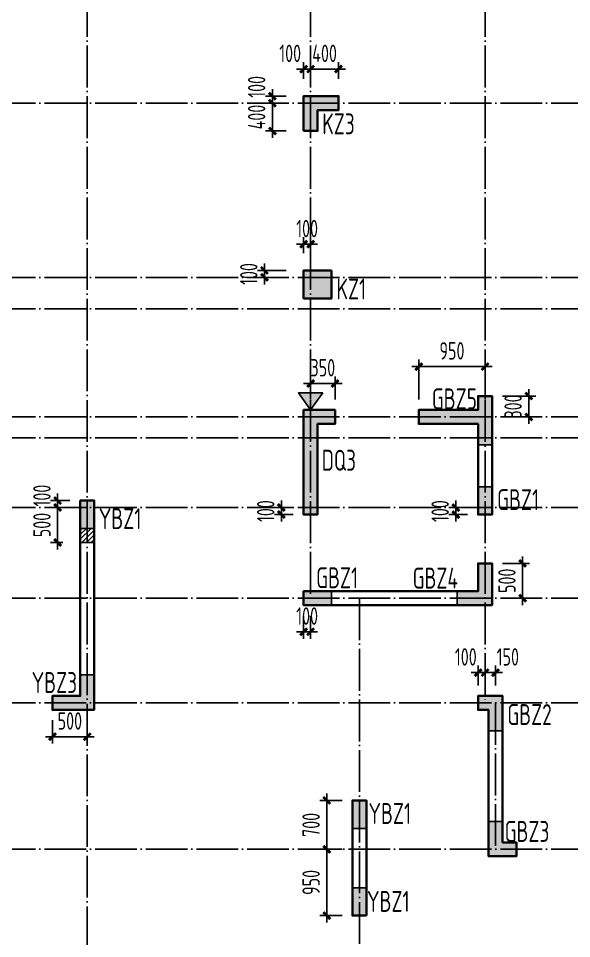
# Model space of a CAD drawing. Extents: x 393367 to 3005760, y 4998 to 826018.
# Drawn here: x 2357448 to 2365374, y 497497 to 510691 of the extents above; entities that cross this region are included whole.
import ezdxf

# ---------------------------------------------------------------- set-up
doc = ezdxf.new("R2010")
doc.units = 0
doc.header["$LTSCALE"] = 1000
doc.linetypes.add('DOTE', pattern=[2.42, 2, -0.2, 0.02, -0.2])
doc.linetypes.add('H1墙柱虚线', pattern=[2.8, 2, -0.8])
doc.layers.get('0').update_dxf_attribs({"linetype": 'CONTINUOUS'})
doc.layers.get('Defpoints').update_dxf_attribs({"linetype": 'CONTINUOUS'})
for name, color, linetype in [('COLU', 7, 'CONTINUOUS'), ('COLU_HATCH', 251, 'CONTINUOUS'), ('COLU_TH', 5, 'CONTINUOUS'), ('DIM', 3, 'CONTINUOUS'), ('DOTE', 8, 'DOTE'), ('S-WALL-WLINE2', 191, 'H1墙柱虚线'), ('S-砼墙', 150, 'CONTINUOUS'), ('TEXT', 7, 'CONTINUOUS'), ('WALL', 130, 'CONTINUOUS')]:
    doc.layers.add(name, color=color, linetype=linetype)
doc.styles.add('TSSD_Rein', font='Tssdeng.shx', dxfattribs={"width": 0.7, "bigfont": 'hztxt.shx'})
doc.dimstyles.new('TSSD_100_100$0', dxfattribs={"dimtxt": 250, "dimasz": 100, "dimexe": 100, "dimexo": 250, "dimgap": 100, "dimtad": 1, "dimdec": 0, "dimzin": 0, "dimdsep": 46, "dimtxsty": 'TSSD_Rein', "dimblk": 'ARCHTICK', "dimcen": 0, "dimdle": 100, "dimclrt": 7, "dimadec": 0, "dimazin": 0, "dimtfac": 1, "dimtdec": 0, "dimtix": 1, "dimtmove": 2, "dimatfit": 3, "dimldrblk": '_tsdbk', "dimfxl": 1, "dimtolj": 1, "dimtzin": 0, "dimarcsym": 0})

# ---------------------------------------------------------------- blocks, each defined once
blk = doc.blocks.new('_ArchTick')
at = {"color": 0, "linetype": 'ByBlock', "const_width": 0.4}
blk.add_lwpolyline([(-0.5, -0.5), (0.5, 0.5)], dxfattribs=at)
blk = doc.blocks.new('*D148')
at = {"layer": 'Defpoints', "color": 0, "transparency": 16777216}
for p in [(2361867, 498777), (2362335, 498777), (2362335, 497827)]:
    blk.add_point(p, dxfattribs=at)
at = {"layer": 'DIM', "color": 0, "lineweight": -2, "transparency": 16777216}
for p, q in [((2362085, 498777), (2361767, 498777)), ((2361867, 497727), (2361867, 498877)), ((2362085, 497827), (2361767, 497827))]:
    blk.add_line(p, q, dxfattribs=at)
at = {"layer": 'DIM', "color": 0, "lineweight": -2, "transparency": 16777216, "xscale": 100, "yscale": 100, "zscale": 100}
for p, rotation in [((2361867, 498777), 90), ((2361867, 497827), 270)]:
    blk.add_blockref('_ArchTick', p, dxfattribs=dict(at, rotation=rotation))
at = {"layer": 'DIM', "color": 7, "transparency": 16777216, "insert": (2361642, 498302), "char_height": 250, "attachment_point": 5, "rotation": 90, "style": 'TSSD_Rein'}
blk.add_mtext('\\A1;950', dxfattribs=at)
blk = doc.blocks.new('_tsdbk')
blk.add_line((-1, 0), (0, 0))
at = {"const_width": 0.5}
blk.add_lwpolyline([(-0.7, -0.7), (0.7, 0.7)], dxfattribs=at)
blk = doc.blocks.new('*D149')
at = {"layer": 'Defpoints', "color": 0, "transparency": 16777216}
for p in [(2361867, 499477), (2362335, 499477), (2362335, 498777)]:
    blk.add_point(p, dxfattribs=at)
at = {"layer": 'DIM', "color": 0, "lineweight": -2, "transparency": 16777216}
for p, q in [((2361867, 498677), (2361867, 499577)), ((2362085, 499477), (2361767, 499477)), ((2362085, 498777), (2361767, 498777))]:
    blk.add_line(p, q, dxfattribs=at)
at = {"layer": 'DIM', "color": 0, "lineweight": -2, "transparency": 16777216, "xscale": 100, "yscale": 100, "zscale": 100}
for p, rotation in [((2361867, 499477), 90), ((2361867, 498777), 270)]:
    blk.add_blockref('_ArchTick', p, dxfattribs=dict(at, rotation=rotation))
at = {"layer": 'DIM', "color": 7, "transparency": 16777216, "insert": (2361642, 499127), "char_height": 250, "attachment_point": 5, "rotation": 90, "style": 'TSSD_Rein'}
blk.add_mtext('\\A1;700', dxfattribs=at)
blk = doc.blocks.new('*D154')
at = {"layer": 'Defpoints', "color": 0, "transparency": 16777216}
for p in [(2364135, 501311), (2364035, 500877), (2364135, 500877)]:
    blk.add_point(p, dxfattribs=at)
at = {"layer": 'DIM', "color": 0, "lineweight": -2, "transparency": 16777216}
for p, q in [((2364035, 501127), (2364035, 501411)), ((2364135, 501127), (2364135, 501411)), ((2364035, 501311), (2363935, 501311)), ((2364035, 501311), (2364135, 501311)), ((2364135, 501311), (2364235, 501311))]:
    blk.add_line(p, q, dxfattribs=at)
at = {"layer": 'DIM', "color": 0, "lineweight": -2, "transparency": 16777216, "xscale": 100, "yscale": 100, "zscale": 100}
blk.add_blockref('_ArchTick', (2364035, 501311), dxfattribs=at)
at = {"layer": 'DIM', "color": 0, "lineweight": -2, "transparency": 16777216, "xscale": 100, "yscale": 100, "zscale": 100, "rotation": 180}
blk.add_blockref('_ArchTick', (2364135, 501311), dxfattribs=at)
at = {"layer": 'DIM', "color": 7, "transparency": 16777216, "insert": (2363859, 501536), "char_height": 250, "attachment_point": 5, "style": 'TSSD_Rein'}
blk.add_mtext('\\A1;100', dxfattribs=at)
blk = doc.blocks.new('*D155')
at = {"layer": 'Defpoints', "color": 0, "transparency": 16777216}
for p in [(2364285, 501311), (2364135, 500877), (2364285, 500877)]:
    blk.add_point(p, dxfattribs=at)
at = {"layer": 'DIM', "color": 0, "lineweight": -2, "transparency": 16777216}
for p, q in [((2364135, 501127), (2364135, 501411)), ((2364285, 501127), (2364285, 501411)), ((2364135, 501311), (2364035, 501311)), ((2364135, 501311), (2364285, 501311)), ((2364285, 501311), (2364385, 501311))]:
    blk.add_line(p, q, dxfattribs=at)
at = {"layer": 'DIM', "color": 0, "lineweight": -2, "transparency": 16777216, "xscale": 100, "yscale": 100, "zscale": 100}
blk.add_blockref('_ArchTick', (2364135, 501311), dxfattribs=at)
at = {"layer": 'DIM', "color": 0, "lineweight": -2, "transparency": 16777216, "xscale": 100, "yscale": 100, "zscale": 100, "rotation": 180}
blk.add_blockref('_ArchTick', (2364285, 501311), dxfattribs=at)
at = {"layer": 'DIM', "color": 7, "transparency": 16777216, "insert": (2364461, 501536), "char_height": 250, "attachment_point": 5, "style": 'TSSD_Rein'}
blk.add_mtext('\\A1;150', dxfattribs=at)
blk = doc.blocks.new('*D156')
at = {"layer": 'Defpoints', "color": 0, "transparency": 16777216}
for p in [(2361535, 502377), (2361635, 502377), (2361635, 501897)]:
    blk.add_point(p, dxfattribs=at)
at = {"layer": 'DIM', "color": 0, "lineweight": -2, "transparency": 16777216}
for p, q in [((2361535, 502127), (2361535, 501797)), ((2361635, 502127), (2361635, 501797)), ((2361535, 501897), (2361435, 501897)), ((2361535, 501897), (2361635, 501897)), ((2361635, 501897), (2361735, 501897))]:
    blk.add_line(p, q, dxfattribs=at)
at = {"layer": 'DIM', "color": 0, "lineweight": -2, "transparency": 16777216, "xscale": 100, "yscale": 100, "zscale": 100}
blk.add_blockref('_ArchTick', (2361535, 501897), dxfattribs=at)
at = {"layer": 'DIM', "color": 0, "lineweight": -2, "transparency": 16777216, "xscale": 100, "yscale": 100, "zscale": 100, "rotation": 180}
blk.add_blockref('_ArchTick', (2361635, 501897), dxfattribs=at)
at = {"layer": 'DIM', "color": 7, "transparency": 16777216, "insert": (2361585, 502122), "char_height": 250, "attachment_point": 5, "style": 'TSSD_Rein'}
blk.add_mtext('\\A1;100', dxfattribs=at)
blk = doc.blocks.new('*D157')
at = {"layer": 'Defpoints', "color": 0}
for p in [(2358435, 503777), (2358010, 503677), (2358435, 503677)]:
    blk.add_point(p, dxfattribs=at)
at = {"layer": 'DIM', "color": 0, "lineweight": -2}
for p, q in [((2358185, 503777), (2357910, 503777)), ((2358010, 503777), (2358010, 503877)), ((2358010, 503777), (2358010, 503677)), ((2358185, 503677), (2357910, 503677)), ((2358010, 503677), (2358010, 503577))]:
    blk.add_line(p, q, dxfattribs=at)
at = {"layer": 'DIM', "color": 0, "lineweight": -2, "xscale": 100, "yscale": 100, "zscale": 100}
for p, rotation in [((2358010, 503777), 270), ((2358010, 503677), 90)]:
    blk.add_blockref('_ArchTick', p, dxfattribs=dict(at, rotation=rotation))
at = {"layer": 'DIM', "color": 7, "insert": (2357785, 503849), "char_height": 250, "attachment_point": 5, "rotation": 90, "style": 'TSSD_Rein'}
blk.add_mtext('\\A1;100', dxfattribs=at)
blk = doc.blocks.new('*D158')
at = {"layer": 'Defpoints', "color": 0, "transparency": 16777216}
for p in [(2357935, 500877), (2358435, 500877), (2358435, 500392)]:
    blk.add_point(p, dxfattribs=at)
at = {"layer": 'DIM', "color": 0, "lineweight": -2, "transparency": 16777216}
for p, q in [((2357935, 500627), (2357935, 500292)), ((2358435, 500627), (2358435, 500292)), ((2357935, 500392), (2357835, 500392)), ((2357935, 500392), (2358435, 500392)), ((2358435, 500392), (2358535, 500392))]:
    blk.add_line(p, q, dxfattribs=at)
at = {"layer": 'DIM', "color": 0, "lineweight": -2, "transparency": 16777216, "xscale": 100, "yscale": 100, "zscale": 100}
blk.add_blockref('_ArchTick', (2357935, 500392), dxfattribs=at)
at = {"layer": 'DIM', "color": 0, "lineweight": -2, "transparency": 16777216, "xscale": 100, "yscale": 100, "zscale": 100, "rotation": 180}
blk.add_blockref('_ArchTick', (2358435, 500392), dxfattribs=at)
at = {"layer": 'DIM', "color": 7, "transparency": 16777216, "insert": (2358185, 500617), "char_height": 250, "attachment_point": 5, "style": 'TSSD_Rein'}
blk.add_mtext('\\A1;500', dxfattribs=at)
blk = doc.blocks.new('*D163')
at = {"layer": 'Defpoints', "color": 0, "transparency": 16777216}
for p in [(2363716, 503677), (2364135, 503677), (2364135, 503577)]:
    blk.add_point(p, dxfattribs=at)
at = {"layer": 'DIM', "color": 0, "lineweight": -2, "transparency": 16777216}
for p, q in [((2363716, 503677), (2363716, 503777)), ((2363885, 503677), (2363616, 503677)), ((2363716, 503577), (2363716, 503677)), ((2363885, 503577), (2363616, 503577)), ((2363716, 503577), (2363716, 503477))]:
    blk.add_line(p, q, dxfattribs=at)
at = {"layer": 'DIM', "color": 0, "lineweight": -2, "transparency": 16777216, "xscale": 100, "yscale": 100, "zscale": 100}
for p, rotation in [((2363716, 503677), 270), ((2363716, 503577), 90)]:
    blk.add_blockref('_ArchTick', p, dxfattribs=dict(at, rotation=rotation))
at = {"layer": 'DIM', "color": 7, "transparency": 16777216, "insert": (2363491, 503627), "char_height": 250, "attachment_point": 5, "rotation": 90, "style": 'TSSD_Rein'}
blk.add_mtext('\\A1;100', dxfattribs=at)
blk = doc.blocks.new('*D164')
at = {"layer": 'Defpoints', "color": 0, "transparency": 16777216}
for p in [(2361216, 503677), (2361635, 503677), (2361635, 503577)]:
    blk.add_point(p, dxfattribs=at)
at = {"layer": 'DIM', "color": 0, "lineweight": -2, "transparency": 16777216}
for p, q in [((2361216, 503677), (2361216, 503777)), ((2361385, 503677), (2361116, 503677)), ((2361216, 503577), (2361216, 503677)), ((2361385, 503577), (2361116, 503577)), ((2361216, 503577), (2361216, 503477))]:
    blk.add_line(p, q, dxfattribs=at)
at = {"layer": 'DIM', "color": 0, "lineweight": -2, "transparency": 16777216, "xscale": 100, "yscale": 100, "zscale": 100}
for p, rotation in [((2361216, 503677), 270), ((2361216, 503577), 90)]:
    blk.add_blockref('_ArchTick', p, dxfattribs=dict(at, rotation=rotation))
at = {"layer": 'DIM', "color": 7, "transparency": 16777216, "insert": (2360991, 503627), "char_height": 250, "attachment_point": 5, "rotation": 90, "style": 'TSSD_Rein'}
blk.add_mtext('\\A1;100', dxfattribs=at)
blk = doc.blocks.new('*D168')
at = {"layer": 'Defpoints', "color": 0, "transparency": 16777216}
for p in [(2364135, 502877), (2364673, 502877), (2364135, 502377)]:
    blk.add_point(p, dxfattribs=at)
at = {"layer": 'DIM', "color": 0, "lineweight": -2, "transparency": 16777216}
for p, q in [((2364673, 502877), (2364673, 502977)), ((2364385, 502877), (2364773, 502877)), ((2364673, 502377), (2364673, 502877)), ((2364385, 502377), (2364773, 502377)), ((2364673, 502377), (2364673, 502277))]:
    blk.add_line(p, q, dxfattribs=at)
at = {"layer": 'DIM', "color": 0, "lineweight": -2, "transparency": 16777216, "xscale": 100, "yscale": 100, "zscale": 100}
for p, rotation in [((2364673, 502877), 270), ((2364673, 502377), 90)]:
    blk.add_blockref('_ArchTick', p, dxfattribs=dict(at, rotation=rotation))
at = {"layer": 'DIM', "color": 7, "transparency": 16777216, "insert": (2364448, 502627), "char_height": 250, "attachment_point": 5, "rotation": 90, "style": 'TSSD_Rein'}
blk.add_mtext('\\A1;500', dxfattribs=at)
blk = doc.blocks.new('*D170')
at = {"layer": 'Defpoints', "color": 0, "transparency": 16777216}
for p in [(2364135, 505699), (2363185, 504977), (2364135, 504977)]:
    blk.add_point(p, dxfattribs=at)
at = {"layer": 'DIM', "color": 0, "lineweight": -2, "transparency": 16777216}
for p, q in [((2363185, 505227), (2363185, 505799)), ((2364135, 505227), (2364135, 505799)), ((2363085, 505699), (2364235, 505699))]:
    blk.add_line(p, q, dxfattribs=at)
at = {"layer": 'DIM', "color": 0, "lineweight": -2, "transparency": 16777216, "xscale": 100, "yscale": 100, "zscale": 100, "rotation": 180}
blk.add_blockref('_ArchTick', (2363185, 505699), dxfattribs=at)
at = {"layer": 'DIM', "color": 0, "lineweight": -2, "transparency": 16777216, "xscale": 100, "yscale": 100, "zscale": 100}
blk.add_blockref('_ArchTick', (2364135, 505699), dxfattribs=at)
at = {"layer": 'DIM', "color": 7, "transparency": 16777216, "insert": (2363660, 505924), "char_height": 250, "attachment_point": 5, "style": 'TSSD_Rein'}
blk.add_mtext('\\A1;950', dxfattribs=at)
blk = doc.blocks.new('*D171')
at = {"layer": 'Defpoints', "color": 0, "transparency": 16777216}
for p in [(2364135, 505277), (2364135, 504977), (2364761, 504977)]:
    blk.add_point(p, dxfattribs=at)
at = {"layer": 'DIM', "color": 0, "lineweight": -2, "transparency": 16777216}
for p, q in [((2364761, 505277), (2364761, 505377)), ((2364385, 505277), (2364861, 505277)), ((2364761, 505277), (2364761, 504977)), ((2364385, 504977), (2364861, 504977)), ((2364761, 504977), (2364761, 504877))]:
    blk.add_line(p, q, dxfattribs=at)
at = {"layer": 'DIM', "color": 0, "lineweight": -2, "transparency": 16777216, "xscale": 100, "yscale": 100, "zscale": 100}
for p, rotation in [((2364761, 505277), 270), ((2364761, 504977), 90)]:
    blk.add_blockref('_ArchTick', p, dxfattribs=dict(at, rotation=rotation))
at = {"layer": 'DIM', "color": 7, "transparency": 16777216, "insert": (2364536, 505127), "char_height": 250, "attachment_point": 5, "rotation": 90, "style": 'TSSD_Rein'}
blk.add_mtext('\\A1;300', dxfattribs=at)
blk = doc.blocks.new('*D175')
at = {"layer": 'Defpoints', "color": 0, "transparency": 16777216}
for p in [(2361635, 505457), (2361635, 504977), (2361985, 504977)]:
    blk.add_point(p, dxfattribs=at)
at = {"layer": 'DIM', "color": 0, "lineweight": -2, "transparency": 16777216}
for p, q in [((2361635, 505227), (2361635, 505557)), ((2361985, 505227), (2361985, 505557)), ((2361635, 505457), (2361535, 505457)), ((2361985, 505457), (2361635, 505457)), ((2361985, 505457), (2362085, 505457))]:
    blk.add_line(p, q, dxfattribs=at)
at = {"layer": 'DIM', "color": 0, "lineweight": -2, "transparency": 16777216, "xscale": 100, "yscale": 100, "zscale": 100}
blk.add_blockref('_ArchTick', (2361635, 505457), dxfattribs=at)
at = {"layer": 'DIM', "color": 0, "lineweight": -2, "transparency": 16777216, "xscale": 100, "yscale": 100, "zscale": 100, "rotation": 180}
blk.add_blockref('_ArchTick', (2361985, 505457), dxfattribs=at)
at = {"layer": 'DIM', "color": 7, "transparency": 16777216, "insert": (2361810, 505682), "char_height": 250, "attachment_point": 5, "style": 'TSSD_Rein'}
blk.add_mtext('\\A1;350', dxfattribs=at)
blk = doc.blocks.new('*D250')
at = {"layer": 'Defpoints', "color": 0, "transparency": 16777216}
for p in [(2361635, 507453), (2361535, 507077), (2361635, 507077)]:
    blk.add_point(p, dxfattribs=at)
at = {"layer": 'DIM', "color": 0, "lineweight": -2, "transparency": 16777216}
for p, q in [((2361535, 507327), (2361535, 507553)), ((2361635, 507327), (2361635, 507553)), ((2361535, 507453), (2361435, 507453)), ((2361535, 507453), (2361635, 507453)), ((2361635, 507453), (2361735, 507453))]:
    blk.add_line(p, q, dxfattribs=at)
at = {"layer": 'DIM', "color": 0, "lineweight": -2, "transparency": 16777216, "xscale": 100, "yscale": 100, "zscale": 100}
blk.add_blockref('_ArchTick', (2361535, 507453), dxfattribs=at)
at = {"layer": 'DIM', "color": 0, "lineweight": -2, "transparency": 16777216, "xscale": 100, "yscale": 100, "zscale": 100, "rotation": 180}
blk.add_blockref('_ArchTick', (2361635, 507453), dxfattribs=at)
at = {"layer": 'DIM', "color": 7, "transparency": 16777216, "insert": (2361585, 507678), "char_height": 250, "attachment_point": 5, "style": 'TSSD_Rein'}
blk.add_mtext('\\A1;100', dxfattribs=at)
blk = doc.blocks.new('*D251')
at = {"layer": 'Defpoints', "color": 0, "transparency": 16777216}
for p in [(2361087, 509577), (2361535, 509577), (2361535, 509477)]:
    blk.add_point(p, dxfattribs=at)
at = {"layer": 'DIM', "color": 0, "lineweight": -2, "transparency": 16777216}
for p, q in [((2361285, 509577), (2360987, 509577)), ((2361087, 509577), (2361087, 509677)), ((2361087, 509477), (2361087, 509577)), ((2361285, 509477), (2360987, 509477)), ((2361087, 509477), (2361087, 509377))]:
    blk.add_line(p, q, dxfattribs=at)
at = {"layer": 'DIM', "color": 0, "lineweight": -2, "transparency": 16777216, "xscale": 100, "yscale": 100, "zscale": 100}
for p, rotation in [((2361087, 509577), 270), ((2361087, 509477), 90)]:
    blk.add_blockref('_ArchTick', p, dxfattribs=dict(at, rotation=rotation))
at = {"layer": 'DIM', "color": 7, "transparency": 16777216, "insert": (2360862, 509710), "char_height": 250, "attachment_point": 5, "rotation": 90, "style": 'TSSD_Rein'}
blk.add_mtext('\\A1;100', dxfattribs=at)
blk = doc.blocks.new('*D252')
at = {"layer": 'Defpoints', "color": 0, "transparency": 16777216}
for p in [(2361635, 509965), (2361535, 509577), (2361635, 509577)]:
    blk.add_point(p, dxfattribs=at)
at = {"layer": 'DIM', "color": 0, "lineweight": -2, "transparency": 16777216}
for p, q in [((2361535, 509827), (2361535, 510065)), ((2361635, 509827), (2361635, 510065)), ((2361535, 509965), (2361435, 509965)), ((2361535, 509965), (2361635, 509965)), ((2361635, 509965), (2361735, 509965))]:
    blk.add_line(p, q, dxfattribs=at)
at = {"layer": 'DIM', "color": 0, "lineweight": -2, "transparency": 16777216, "xscale": 100, "yscale": 100, "zscale": 100}
blk.add_blockref('_ArchTick', (2361535, 509965), dxfattribs=at)
at = {"layer": 'DIM', "color": 0, "lineweight": -2, "transparency": 16777216, "xscale": 100, "yscale": 100, "zscale": 100, "rotation": 180}
blk.add_blockref('_ArchTick', (2361635, 509965), dxfattribs=at)
at = {"layer": 'DIM', "color": 7, "transparency": 16777216, "insert": (2361342, 510190), "char_height": 250, "attachment_point": 5, "style": 'TSSD_Rein'}
blk.add_mtext('\\A1;100', dxfattribs=at)
blk = doc.blocks.new('*D253')
at = {"layer": 'Defpoints', "color": 0, "transparency": 16777216}
for p in [(2362035, 509965), (2361635, 509577), (2362035, 509577)]:
    blk.add_point(p, dxfattribs=at)
at = {"layer": 'DIM', "color": 0, "lineweight": -2, "transparency": 16777216}
for p, q in [((2361635, 509827), (2361635, 510065)), ((2362035, 509827), (2362035, 510065)), ((2361635, 509965), (2361535, 509965)), ((2361635, 509965), (2362035, 509965)), ((2362035, 509965), (2362135, 509965))]:
    blk.add_line(p, q, dxfattribs=at)
at = {"layer": 'DIM', "color": 0, "lineweight": -2, "transparency": 16777216, "xscale": 100, "yscale": 100, "zscale": 100}
blk.add_blockref('_ArchTick', (2361635, 509965), dxfattribs=at)
at = {"layer": 'DIM', "color": 0, "lineweight": -2, "transparency": 16777216, "xscale": 100, "yscale": 100, "zscale": 100, "rotation": 180}
blk.add_blockref('_ArchTick', (2362035, 509965), dxfattribs=at)
at = {"layer": 'DIM', "color": 7, "transparency": 16777216, "insert": (2361835, 510190), "char_height": 250, "attachment_point": 5, "style": 'TSSD_Rein'}
blk.add_mtext('\\A1;400', dxfattribs=at)
blk = doc.blocks.new('*D260')
at = {"layer": 'Defpoints', "color": 0, "transparency": 16777216}
for p in [(2361535, 507077), (2360974, 506977), (2361535, 506977)]:
    blk.add_point(p, dxfattribs=at)
at = {"layer": 'DIM', "color": 0, "lineweight": -2, "transparency": 16777216}
for p, q in [((2361285, 507077), (2360874, 507077)), ((2360974, 507077), (2360974, 507177)), ((2360974, 507077), (2360974, 506977)), ((2361285, 506977), (2360874, 506977)), ((2360974, 506977), (2360974, 506877))]:
    blk.add_line(p, q, dxfattribs=at)
at = {"layer": 'DIM', "color": 0, "lineweight": -2, "transparency": 16777216, "xscale": 100, "yscale": 100, "zscale": 100}
for p, rotation in [((2360974, 507077), 270), ((2360974, 506977), 90)]:
    blk.add_blockref('_ArchTick', p, dxfattribs=dict(at, rotation=rotation))
at = {"layer": 'DIM', "color": 7, "transparency": 16777216, "insert": (2360749, 507027), "char_height": 250, "attachment_point": 5, "rotation": 90, "style": 'TSSD_Rein'}
blk.add_mtext('\\A1;100', dxfattribs=at)
blk = doc.blocks.new('*D269')
at = {"layer": 'Defpoints', "color": 0, "transparency": 16777216}
for p in [(2361535, 509477), (2361087, 509077), (2361535, 509077)]:
    blk.add_point(p, dxfattribs=at)
at = {"layer": 'DIM', "color": 0, "lineweight": -2, "transparency": 16777216}
for p, q in [((2361087, 509477), (2361087, 509577)), ((2361285, 509477), (2360987, 509477)), ((2361087, 509477), (2361087, 509077)), ((2361285, 509077), (2360987, 509077)), ((2361087, 509077), (2361087, 508977))]:
    blk.add_line(p, q, dxfattribs=at)
at = {"layer": 'DIM', "color": 0, "lineweight": -2, "transparency": 16777216, "xscale": 100, "yscale": 100, "zscale": 100}
for p, rotation in [((2361087, 509477), 270), ((2361087, 509077), 90)]:
    blk.add_blockref('_ArchTick', p, dxfattribs=dict(at, rotation=rotation))
at = {"layer": 'DIM', "color": 7, "transparency": 16777216, "insert": (2360862, 509277), "char_height": 250, "attachment_point": 5, "rotation": 90, "style": 'TSSD_Rein'}
blk.add_mtext('\\A1;400', dxfattribs=at)
blk = doc.blocks.new('*D3640')
at = {"layer": 'Defpoints', "color": 0}
for p in [(2358335, 503677), (2358010, 503177), (2358335, 503177)]:
    blk.add_point(p, dxfattribs=at)
at = {"layer": 'DIM', "color": 0, "lineweight": -2}
for p, q in [((2358010, 503677), (2358010, 503777)), ((2358085, 503677), (2357910, 503677)), ((2358010, 503677), (2358010, 503177)), ((2358085, 503177), (2357910, 503177)), ((2358010, 503177), (2358010, 503077))]:
    blk.add_line(p, q, dxfattribs=at)
at = {"layer": 'DIM', "color": 0, "lineweight": -2, "xscale": 100, "yscale": 100, "zscale": 100}
for p, rotation in [((2358010, 503677), 270), ((2358010, 503177), 90)]:
    blk.add_blockref('_ArchTick', p, dxfattribs=dict(at, rotation=rotation))
at = {"layer": 'DIM', "color": 7, "insert": (2357785, 503427), "char_height": 250, "attachment_point": 5, "rotation": 90, "style": 'TSSD_Rein'}
blk.add_mtext('\\A1;500', dxfattribs=at)

msp = doc.modelspace()

# ---------------------------------------------------------------- hatches: boundary and pattern name
at = {"layer": 'COLU_HATCH'}
for points in [[(2361534.75983, 509077.03757), (2361734.75983, 509077.03757), (2361734.75983, 509377.03757), (2362034.75983, 509377.03757), (2362034.75983, 509577.03757), (2361534.75983, 509577.03757)], [(2361934.84269, 507076.99086), (2361534.84269, 507076.99086), (2361534.84269, 506676.99086), (2361934.84269, 506676.99086)], [(2364034.85573, 504876.99086), (2364034.85034, 504576.99086), (2364234.84722, 504576.98789), (2364234.8576, 505276.99152), (2364034.8576, 505276.99152), (2364034.8576, 505076.99086), (2363184.85758, 505076.99086), (2363184.85758, 504876.99086)], [(2361734.75983, 504876.99086), (2361734.75983, 503576.9907), (2361534.75983, 503576.9907), (2361534.75983, 505076.99086), (2361984.85758, 505076.99086), (2361984.85758, 504876.99086)], [(2364034.83956, 503976.99273), (2364034.83238, 503576.99273), (2364234.83238, 503576.98899), (2364234.83831, 503976.98899)], [(2358534.85844, 503376.98994), (2358534.85844, 503776.98994), (2358334.85844, 503776.98994), (2358334.85844, 503376.98994)], [(2364034.76123, 502476.9906), (2364034.76123, 502876.9906), (2364234.76123, 502876.9906), (2364234.76123, 502276.9906), (2363734.76123, 502276.9906), (2363734.76123, 502476.9906)], [(2361534.76351, 502476.9906), (2361534.76351, 502276.9906), (2361934.76351, 502276.9906), (2361934.76351, 502476.9906)], [(2358334.85844, 500976.96812), (2358334.85844, 501276.96812), (2358534.85844, 501276.96812), (2358534.85844, 500776.96738), (2357934.85468, 500776.9696), (2357934.85542, 500976.9696)], [(2364184.75942, 500776.94652), (2364034.75905, 500776.94707), (2364034.75979, 500976.94707), (2364384.75942, 500976.94578), (2364384.75942, 500476.94652), (2364184.75942, 500476.94652)], [(2362434.76093, 499476.99072), (2362234.76093, 499476.99072), (2362234.76093, 499076.99072), (2362434.76093, 499076.99072)], [(2364384.75942, 498876.99389), (2364584.75942, 498876.99389), (2364584.75942, 498676.99389), (2364184.75942, 498676.99389), (2364184.75942, 499176.99389), (2364384.75942, 499176.99389)], [(2362434.76093, 497826.99078), (2362234.76093, 497826.99078), (2362234.76093, 498226.99078), (2362434.76093, 498226.99078)]]:
    msp.add_hatch(color=256, dxfattribs=at).paths.add_polyline_path(points)
h = msp.add_hatch(dxfattribs=at)
h.set_pattern_fill('ANSI31', color=256, scale=15, style=0)
h.set_pattern_definition([(45, (-14199.997, -69400), (-33.6759605, 33.6759605), [])])
h.paths.add_polyline_path([(2358534.85844, 503176.98994), (2358534.85844, 503376.98994), (2358334.85844, 503376.98994), (2358334.85844, 503176.98994)])
at = {"layer": 'S-WALL-WLINE2'}
msp.add_hatch(color=256, dxfattribs=at).paths.add_polyline_path([(2361809.75935, 505320.66072), (2361634.75935, 505076.99086), (2361459.75935, 505320.66072)])

# ---------------------------------------------------------------- linework, layer by layer
at = {"layer": 'COLU', "lineweight": 35}
for points in [[(2361534.75983, 509077.03757), (2361734.75983, 509077.03757), (2361734.75983, 509377.03757), (2362034.75983, 509377.03757), (2362034.75983, 509577.03757), (2361534.75983, 509577.03757)], [(2361934.84269, 507076.99086), (2361534.84269, 507076.99086), (2361534.84269, 506676.99086), (2361934.84269, 506676.99086)]]:
    msp.add_lwpolyline(points, close=True, dxfattribs=at)
at = {"layer": 'COLU_TH'}
for points in [[(2364034.85573, 504876.99086), (2364034.85034, 504576.99086), (2364234.84722, 504576.98789), (2364234.8576, 505276.99152), (2364034.8576, 505276.99152), (2364034.8576, 505076.99086), (2363184.85758, 505076.99086), (2363184.85758, 504876.99086)], [(2361734.75983, 504876.99086), (2361734.75983, 503576.9907), (2361534.75983, 503576.9907), (2361534.75983, 505076.99086), (2361984.85758, 505076.99086), (2361984.85758, 504876.99086)], [(2364034.83956, 503976.99273), (2364034.83238, 503576.99273), (2364234.83238, 503576.98899), (2364234.83831, 503976.98899)], [(2358534.85844, 503376.98994), (2358534.85844, 503776.98994), (2358334.85844, 503776.98994), (2358334.85844, 503376.98994)], [(2358534.85844, 503176.98994), (2358534.85844, 503376.98994), (2358334.85844, 503376.98994), (2358334.85844, 503176.98994)], [(2364034.76123, 502476.9906), (2364034.76123, 502876.9906), (2364234.76123, 502876.9906), (2364234.76123, 502276.9906), (2363734.76123, 502276.9906), (2363734.76123, 502476.9906)], [(2361534.76351, 502476.9906), (2361534.76351, 502276.9906), (2361934.76351, 502276.9906), (2361934.76351, 502476.9906)], [(2358334.85844, 500976.96812), (2358334.85844, 501276.96812), (2358534.85844, 501276.96812), (2358534.85844, 500776.96738), (2357934.85468, 500776.9696), (2357934.85542, 500976.9696)], [(2364184.75942, 500776.94652), (2364034.75905, 500776.94707), (2364034.75979, 500976.94707), (2364384.75942, 500976.94578), (2364384.75942, 500476.94652), (2364184.75942, 500476.94652)], [(2362434.76093, 499476.99072), (2362234.76093, 499476.99072), (2362234.76093, 499076.99072), (2362434.76093, 499076.99072)], [(2364384.75942, 498876.99389), (2364584.75942, 498876.99389), (2364584.75942, 498676.99389), (2364184.75942, 498676.99389), (2364184.75942, 499176.99389), (2364384.75942, 499176.99389)], [(2362434.76093, 497826.99078), (2362234.76093, 497826.99078), (2362234.76093, 498226.99078), (2362434.76093, 498226.99078)]]:
    msp.add_lwpolyline(points, close=True, dxfattribs=at)
at = {"layer": 'DOTE', "linetype": 'DOTE', "ltscale": 0.3}
for p, q in [((2358434.75935, 511026.98994), (2358434.75935, 492476.98994)), ((2361634.75935, 511026.98994), (2361634.75935, 502376.98994)), ((2364134.75935, 511026.98994), (2364134.75935, 500876.98994)), ((2349834.75935, 509476.98994), (2408634.75935, 509476.98994)), ((2349834.75935, 506976.98994), (2408634.75935, 506976.98994)), ((2349834.75935, 506526.98994), (2408634.75935, 506526.98994)), ((2349834.75935, 504976.98994), (2408634.75935, 504976.98994)), ((2349834.75935, 504676.98994), (2408634.75935, 504676.98994)), ((2349834.75935, 503676.98994), (2408634.75935, 503676.98994)), ((2349834.75935, 502376.98994), (2408634.75935, 502376.98994)), ((2362334.75935, 502376.98994), (2362334.75935, 492476.98994)), ((2349834.75935, 500876.98994), (2408634.75935, 500876.98994)), ((2364284.75935, 500876.98994), (2364284.75935, 498776.98994)), ((2349834.75935, 498776.98994), (2408634.75935, 498776.98994))]:
    msp.add_line(p, q, dxfattribs=at)
at = {"layer": 'S-砼墙', "color": 150, "lineweight": 35}
for points in [[(2364034.85573, 504876.99086), (2364034.83238, 503576.99273), (2364234.83238, 503576.98899), (2364234.8576, 505276.99152), (2364034.8576, 505276.99152), (2364034.8576, 505076.99086), (2363184.85758, 505076.99086), (2363184.85758, 504876.99086)], [(2361734.75983, 503576.9907), (2361734.75983, 504876.99086), (2361984.85758, 504876.99086), (2361984.85758, 505076.99086), (2361534.75983, 505076.99086), (2361534.75983, 503576.9907)], [(2358534.85844, 500776.96738), (2358534.85844, 503776.98994), (2358334.85844, 503776.98994), (2358334.85844, 500976.96812), (2357934.85542, 500976.9696), (2357934.85468, 500776.9696)], [(2364234.76123, 502276.9906), (2364234.76123, 502876.9906), (2364034.76123, 502876.9906), (2364034.76123, 502476.9906), (2361534.76351, 502476.9906), (2361534.76351, 502276.9906)], [(2364384.75942, 498876.99389), (2364384.75942, 500976.94578), (2364034.75979, 500976.94707), (2364034.75905, 500776.94707), (2364184.75942, 500776.94652), (2364184.75942, 498676.99389), (2364584.75942, 498676.99389), (2364584.75942, 498876.99389)], [(2362434.76093, 497826.99078), (2362434.76093, 499476.99072), (2362234.76093, 499476.99072), (2362234.76093, 497826.99078)]]:
    msp.add_lwpolyline(points, close=True, dxfattribs=at)
at = {"layer": 'WALL', "color": 0, "linetype": 'ByBlock'}
msp.add_lwpolyline([(2361809.75935, 505320.66072), (2361634.75935, 505076.99086), (2361459.75935, 505320.66072), (2361809.75935, 505320.66072)], close=True, dxfattribs=at)

# ---------------------------------------------------------------- texts
at = {"layer": 'TEXT', "color": 230, "style": 'TSSD_Rein', "width": 0.7}
for s, p in [('KZ3', (2361801.91741, 509029.59789)), ('KZ1', (2362006.02144, 506661.40934)), ('DQ3', (2361796.08402, 504205.73))]:
    msp.add_text(s, height=300, dxfattribs=at).set_placement(p)
at = {"layer": 'TEXT', "style": 'TSSD_Rein', "width": 0.7}
for s, p in [('GBZ5', (2363373.08836, 505085.46074)), ('GBZ1', (2364308.06197, 503640.24846)), ('GBZ1', (2361715.32612, 502520.87319)), ('GBZ4', (2363096.84803, 502515.72599)), ('GBZ2', (2364453.87163, 500559.07666)), ('GBZ3', (2364415.64722, 498883.25365))]:
    msp.add_text(s, height=300, dxfattribs=at).set_placement(p)
at = {"layer": 'TEXT', "color": 30, "style": 'TSSD_Rein', "width": 0.7}
for s, p in [('YBZ1', (2358599.20979, 503368.16402)), ('YBZ3', (2357637.76344, 501018.69434)), ('YBZ1', (2362463.87255, 499140.81527)), ('YBZ1', (2362442.97986, 497880.37801))]:
    msp.add_text(s, height=300, dxfattribs=at).set_placement(p)

# ---------------------------------------------------------------- dimensions: what is measured, and where the dimension line sits
at = {"layer": 'DIM'}
dim = msp.add_linear_dim(base=(2361634.75935, 509964.65985), p1=(2361534.75983, 509577.03757), p2=(2361634.75935, 509577.03757), dimstyle='TSSD_100_100$0', dxfattribs=at)
dim.commit()
dim.dimension.update_dxf_attribs({"geometry": '*D252', "text_midpoint": (2361342.3396, 510189.65985), "dimtype": 160})
for base, p1, p2, picture, middle in [((2362034.75983, 509964.65985), (2361634.75935, 509577.03757), (2362034.75983, 509577.03757), '*D253', (2361834.75959, 510189.65985)), ((2361634.75935, 507453.36344), (2361534.84269, 507076.99086), (2361634.75935, 507076.99086), '*D250', (2361584.80102, 507678.36344)), ((2364134.75935, 505699.47697), (2363184.85758, 504976.98994), (2364134.75935, 504976.98994), '*D170', (2363659.80847, 505924.47697)), ((2361634.75935, 505457.04304), (2361984.85758, 504976.99086), (2361634.75935, 504976.99086), '*D175', (2361809.80847, 505682.04304)), ((2361634.75935, 501896.93345), (2361534.76351, 502376.9906), (2361634.75935, 502376.9906), '*D156', (2361584.76143, 502121.93345)), ((2358434.75935, 500392.02176), (2357934.85505, 500876.98994), (2358434.75935, 500876.98994), '*D158', (2358184.8072, 500617.02176))]:
    dim = msp.add_linear_dim(base=base, p1=p1, p2=p2, dimstyle='TSSD_100_100$0', dxfattribs=at)
    dim.commit()
    dim.dimension.update_dxf_attribs({"geometry": picture, "text_midpoint": middle})
for base, p1, p2, angle, picture, middle in [((2361087.09014, 509577.03757), (2361534.75983, 509476.98994), (2361534.75983, 509577.03757), 90, '*D251', (2360862.09014, 509709.65492)), ((2358010.18829, 503676.98994), (2358434.75935, 503776.98994), (2358434.75935, 503676.98994), 90, '*D157', (2357785.18829, 503849.42762)), ((2364134.75935, 501310.64391), (2364034.57566, 500876.98994), (2364134.75935, 500876.98994), 180, '*D154', (2363858.68227, 501535.64391)), ((2364284.75935, 501310.64391), (2364134.75935, 500876.98994), (2364284.75935, 500876.98994), 180, '*D155', (2364461.35328, 501535.64391))]:
    dim = msp.add_linear_dim(base=base, p1=p1, p2=p2, angle=angle, dimstyle='TSSD_100_100$0', dxfattribs=at)
    dim.commit()
    dim.dimension.update_dxf_attribs({"geometry": picture, "text_midpoint": middle, "dimtype": 160})
for base, p1, p2, picture, middle in [((2361087.09014, 509077.03757), (2361534.75983, 509476.98994), (2361534.75983, 509077.03757), '*D269', (2360862.09014, 509277.01376)), ((2360974.04256, 506976.98994), (2361534.84269, 507076.99086), (2361534.84269, 506976.98994), '*D260', (2360749.04256, 507026.9904)), ((2364760.70657, 504976.98994), (2364134.75935, 505276.99152), (2364134.75935, 504976.98994), '*D171', (2364535.70657, 505126.99073)), ((2361215.54325, 503676.98978), (2361634.75935, 503576.9907), (2361634.75935, 503676.98978), '*D164', (2360990.54325, 503626.99024)), ((2363715.54325, 503676.98994), (2364134.75935, 503576.99086), (2364134.75935, 503676.98994), '*D163', (2363490.54325, 503626.9904)), ((2358010.18829, 503176.98994), (2358334.85844, 503676.98994), (2358334.85844, 503176.98994), '*D3640', (2357785.18829, 503426.98994)), ((2364673.45015, 502876.9906), (2364134.76123, 502376.98994), (2364134.76123, 502876.9906), '*D168', (2364448.45015, 502626.99027)), ((2361866.54477, 499476.99072), (2362334.75935, 498776.98994), (2362334.75935, 499476.99072), '*D149', (2361641.54477, 499126.99033)), ((2361866.54477, 498776.98994), (2362334.75935, 497826.99078), (2362334.75935, 498776.98994), '*D148', (2361641.54477, 498301.99036))]:
    dim = msp.add_linear_dim(base=base, p1=p1, p2=p2, angle=90, dimstyle='TSSD_100_100$0', dxfattribs=at)
    dim.commit()
    dim.dimension.update_dxf_attribs({"geometry": picture, "text_midpoint": middle})

doc.saveas('drawing.dxf')
